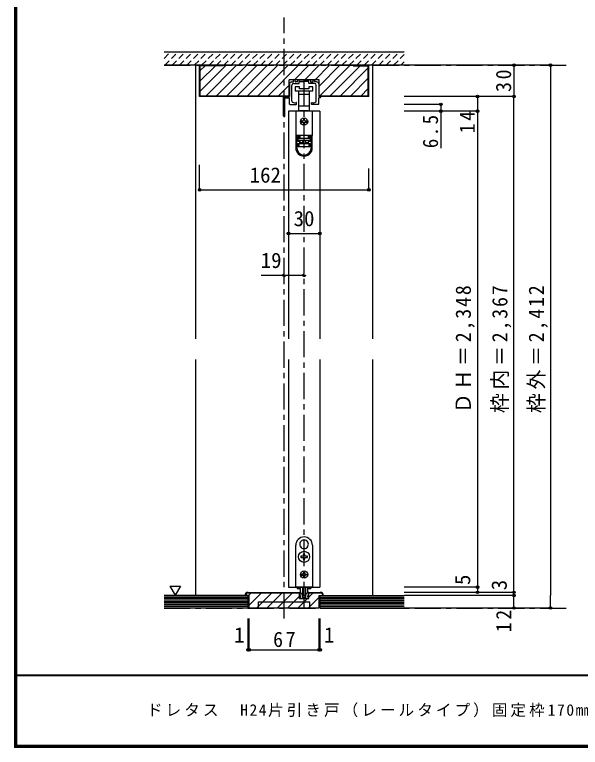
# Model space of a CAD drawing. Units: millimetres at full size, sheet at 1:5; details may follow other scales. Extents: x -973 to 977, y -718 to 696.
# Drawn here: x -973 to -432, y -701 to 0 of the extents above; entities that cross this region are included whole.
import ezdxf
from ezdxf.enums import TextEntityAlignment as Align

# ---------------------------------------------------------------- set-up
doc = ezdxf.new("R2010")
doc.units = ezdxf.units.MM
doc.header["$LTSCALE"] = 5
doc.header["$PDMODE"] = 32
doc.header["$PDSIZE"] = 2.5
doc.linetypes.add('CHAIN1', pattern=[8, 5, -1, 1, -1])
doc.linetypes.add('DASHED1', pattern=[1.8, 1.2, -0.6])
for name, color, linetype in [('0-1_通り芯', 4, 'DASHED1'), ('0-3_仕上げ', 2, 'Continuous'), ('0-4_枠', 3, 'Continuous'), ('0-6_扉', 6, 'Continuous'), ('0-7_金物', 7, 'Continuous'), ('0-A_文字', 7, 'Continuous'), ('0-B_寸法', 7, 'Continuous'), ('0-C_ハッチ', 4, 'DASHED1'), ('F-1_枠', 6, 'Continuous'), ('F-A_文字', 7, 'Continuous')]:
    doc.layers.add(name, color=color, linetype=linetype)
doc.styles.add('ＭＳ ゴシック', font='')
doc.styles.get('ＭＳ ゴシック').set_extended_font_data('MS Gothic')

# ---------------------------------------------------------------- blocks, each defined once
blk = doc.blocks.new('下荷重(戸車)')
at = {"layer": '0-7_金物'}
for p, q in [((8.5, 37.107), (4.5, 37.107)), ((-5.25, 30.107), (0, 30.107)), ((0, 30.107), (5.25, 30.107)), ((5.25, 30.107), (5.25, 33.107)), ((5.25, 18.507), (5.25, 30.107)), ((0, 18.507), (-5.25, 18.507)), ((-5.25, 18.507), (-5.25, 14.107)), ((-5.25, 14.107), (-4, 14.107)), ((-4, 14.107), (-4, 13.807)), ((4, 14.107), (-4, 14.107)), ((5.25, 18.507), (0, 18.507)), ((4, 14.107), (5.25, 14.107)), ((4, 13.807), (4, 14.107)), ((5.25, 14.107), (5.25, 18.507)), ((7.9, 13.807), (-7.9, 13.807)), ((-7.9, 13.807), (-7.9, -9.493)), ((7.9, 13.807), (7.9, -9.493)), ((-1.5, 4.307), (-2.5, 4.307)), ((-2.5, 3.307), (-1.5, 3.307)), ((-0.5, 6.307), (-0.5, 5.307)), ((-0.5, 2.307), (-0.5, 1.307)), ((0.5, 5.307), (0.5, 6.307)), ((0.5, 1.307), (0.5, 2.307)), ((2.5, 4.307), (1.5, 4.307)), ((1.5, 3.307), (2.5, 3.307)), ((7.9, -9.493), (-7.9, -9.493)), ((-7.9, -9.493), (-7.9, -9.593)), ((-6.9, -9.593), (-7.9, -9.593)), ((-7.9, -9.593), (-7.9, -21.293)), ((-4.2, -9.593), (-6.9, -9.593)), ((-6.9, -21.293), (-6.9, -9.593)), ((-6.1, -10.593), (-6.1, -15.293)), ((-6.1, -10.593), (-4.2, -10.593)), ((-5.9, -11.693), (-5.9, -12.193)), ((-4, -11.693), (-5.9, -11.693)), ((-5.9, -12.193), (5.9, -12.193)), ((-5.9, -14.193), (-5.9, -12.193)), ((-4.9, -9.593), (-4.9, -9.493)), ((-4.2, -9.593), (-4.2, -10.593)), ((-4, -11.693), (-4, -9.493)), ((4, -9.493), (4, -11.693)), ((5.9, -11.693), (4, -11.693)), ((6.9, -9.593), (4.2, -9.593)), ((4.2, -10.593), (4.2, -9.593)), ((4.2, -11.593), (4.2, -10.593)), ((4.2, -10.593), (6.1, -10.593)), ((6.1, -11.593), (4.2, -11.593)), ((4.9, -9.493), (4.9, -9.593)), ((5.9, -12.193), (5.9, -11.693)), ((5.9, -12.193), (5.9, -14.193)), ((6.1, -15.293), (6.1, -10.593)), ((6.9, -9.593), (6.9, -21.293)), ((7.9, -9.593), (6.9, -9.593)), ((7.9, -9.493), (7.9, -9.593)), ((7.9, -21.293), (7.9, -9.593)), ((-6.1, -14.293), (-4.2, -14.293)), ((-4.2, -15.293), (-6.1, -15.293)), ((5.9, -14.193), (-5.9, -14.193)), ((-5.9, -17.193), (-4.9, -17.193)), ((-4.9, -17.193), (4.9, -17.193)), ((-4.9, -17.193), (-4.9, -20.193)), ((4.9, -20.193), (-4.9, -20.193)), ((-4.2, -14.293), (-4.2, -15.293)), ((-4.2, -15.293), (-4.2, -17.193)), ((-4, -16.193), (-4, -14.193)), ((-1.5, -14.193), (-1.5, -17.193)), ((1.5, -14.193), (1.5, -17.193)), ((1.5, -16.193), (4, -16.193)), ((6.1, -15.293), (4.2, -15.293)), ((4.2, -17.193), (4.2, -15.293)), ((4.9, -17.193), (5.9, -17.193)), ((5.9, -17.193), (5.9, -20.193))]:
    blk.add_line(p, q, dxfattribs=at)
for points in [[(-8.5, 33.107), (0, 33.107), (8.5, 33.107), (8.5, 37.107)], [(4.5, 37.107), (4.5, 35.107), (-4.5, 35.107), (-4.5, 37.107), (-8.5, 37.107), (-8.5, 33.107)], [(-5.25, 33.107), (-5.25, 30.107), (-5.25, 18.507)], [(-4.2, -10.593), (-4.2, -11.593), (-6.1, -11.593)], [(-4.9, -20.193), (-5.9, -20.193), (-5.9, -17.193)], [(-4, -17.193), (-4, -16.193), (-1.5, -16.193)], [(4, -14.193), (4, -16.193), (4, -17.193)], [(4.2, -15.293), (4.2, -14.293), (6.1, -14.293)], [(5.9, -20.193), (4.9, -20.193), (4.9, -17.193)]]:
    blk.add_lwpolyline(points, dxfattribs=at)
blk.add_circle((0, 3.807), 3.5, dxfattribs=at)
for centre, radius, start, end in [((-2.5, 3.807), 0.5, 90, 180), ((-2.5, 3.807), 0.5, 180, 270), ((-1.5, 5.307), 1, 270, 0), ((-1.5, 2.307), 1, 0, 90), ((0, 6.307), 0.5, 90, 180), ((0, 1.307), 0.5, 180, 270), ((0, 6.307), 0.5, 0, 90), ((0, 1.307), 0.5, 270, 0), ((1.5, 5.307), 1, 180, 270), ((1.5, 2.307), 1, 90, 180), ((2.5, 3.807), 0.5, 0, 90), ((2.5, 3.807), 0.5, 270, 0), ((0, -21.293), 7.9, 180, 0), ((0, -21.293), 6.9, 180, 0)]:
    blk.add_arc(centre, radius, start, end, dxfattribs=at)
blk = doc.blocks.new('03')
at = {"layer": '0-B_寸法'}
for p, q in [((-11.079, 7.476), (-9.529, 7.476)), ((-9.229, 7.776), (-9.229, 9.176)), ((-8.029, 9.476), (-8.929, 9.476)), ((-7.729, 7.776), (-7.729, 9.176)), ((-5.529, 7.476), (-7.429, 7.476)), ((-5.229, 9.176), (-5.229, 7.776)), ((-4.929, 9.476), (6.771, 9.476)), ((-3.729, 6.276), (-3.729, 7.676)), ((-3.429, 7.976), (0.621, 7.976)), ((0.921, 8.276), (0.621, 7.976)), ((0.921, 8.276), (1.221, 7.976)), ((5.271, 7.976), (1.221, 7.976)), ((5.571, 6.276), (5.571, 7.676)), ((7.071, 9.176), (7.071, 7.776)), ((7.371, 7.476), (9.271, 7.476)), ((9.571, 7.776), (9.571, 9.176)), ((9.871, 9.476), (10.771, 9.476)), ((11.071, 7.776), (11.071, 9.176)), ((12.921, 7.476), (11.371, 7.476)), ((-13.079, 5.476), (-13.079, -6.524)), ((-10.679, -11.096), (-10.679, 4.476)), ((-9.229, 5.976), (-4.029, 5.976)), ((11.071, 5.976), (5.871, 5.976)), ((12.521, -11.096), (12.521, 4.476)), ((14.921, 5.476), (14.921, -6.524)), ((-18.179, -6.524), (-13.079, -6.524)), ((16.321, -6.524), (14.921, -6.524)), ((-18.679, -25.124), (-18.679, -7.024)), ((-17.479, -25.124), (-17.479, -8.224)), ((-16.979, -7.724), (-13.079, -7.724)), ((-13.079, -13.724), (-13.079, -7.724)), ((-6.229, -13.724), (-6.229, -12.649)), ((8.071, -13.724), (8.071, -12.649)), ((16.321, -7.724), (14.921, -7.724)), ((14.921, -13.724), (14.921, -7.724)), ((-12.779, -14.024), (-6.529, -14.024)), ((14.621, -14.024), (8.371, -14.024))]:
    blk.add_line(p, q, dxfattribs=at)
for centre, radius, start, end in [((-11.079, 5.476), 2, 90, 180), ((-9.529, 7.776), 0.3, 270, 0), ((-8.929, 9.176), 0.3, 90, 180), ((-8.029, 9.176), 0.3, 0, 90), ((-7.429, 7.776), 0.3, 180, 270), ((-5.529, 7.776), 0.3, 270, 0), ((-4.929, 9.176), 0.3, 90, 180), ((-3.429, 7.676), 0.3, 90, 180), ((5.271, 7.676), 0.3, 0, 90), ((6.771, 9.176), 0.3, 0, 90), ((7.371, 7.776), 0.3, 180, 270), ((9.271, 7.776), 0.3, 270, 0), ((9.871, 9.176), 0.3, 90, 180), ((10.771, 9.176), 0.3, 0, 90), ((11.371, 7.776), 0.3, 180, 270), ((12.921, 5.476), 2, 0, 90), ((-9.229, 4.476), 1.5, 90, 180), ((-4.029, 6.276), 0.3, 270, 0), ((5.871, 6.276), 0.3, 180, 270), ((11.071, 4.476), 1.5, 0, 90), ((-18.179, -7.024), 0.5, 90, 180), ((16.321, -7.124), 0.6, 0, 90), ((-16.979, -8.224), 0.5, 90, 180), ((-12.779, -13.724), 0.3, 180, 270), ((-9.679, -11.096), 1, 180, 243.25632), ((-7.879, -7.524), 5, 243.25632, 284.75682), ((-6.529, -12.649), 0.3, 0, 104.75682), ((-6.529, -13.724), 0.3, 270, 0), ((8.371, -12.649), 0.3, 75.24318, 180), ((8.371, -13.724), 0.3, 180, 270), ((9.721, -7.524), 5, 255.24318, 296.74368), ((11.521, -11.096), 1, 296.74368, 0), ((14.621, -13.724), 0.3, 270, 0), ((16.321, -7.124), 0.6, 270, 0), ((-18.079, -25.124), 0.6, 180, 0)]:
    blk.add_arc(centre, radius, start, end, dxfattribs=at)

msp = doc.modelspace()

# ---------------------------------------------------------------- linework, layer by layer
at = {"layer": '0-1_通り芯', "linetype": 'CHAIN1'}
for p, q in [((-715.18, -577.5), (-715.18, -2.5)), ((-830.18, -48), (-441.18, -48)), ((-696.18, -567.5), (-696.18, -62)), ((-830.18, -567.5), (-441.18, -567.5))]:
    msp.add_line(p, q, dxfattribs=at)
at = {"layer": '0-1_通り芯', "color": 2, "linetype": 'Continuous'}
for p, q in [((-600.18, -35.5), (-830.18, -35.5)), ((-600.18, -48), (-830.18, -48))]:
    msp.add_line(p, q, dxfattribs=at)
at = {"layer": '0-1_通り芯'}
for p, q in [((-830.18, -41.466), (-824.214, -35.5)), ((-829.643, -48), (-817.143, -35.5)), ((-822.572, -48), (-810.072, -35.5)), ((-815.501, -48), (-803.001, -35.5)), ((-808.43, -48), (-795.93, -35.5)), ((-801.359, -48), (-788.859, -35.5)), ((-794.288, -48), (-781.788, -35.5)), ((-787.216, -48), (-774.716, -35.5)), ((-780.145, -48), (-767.645, -35.5)), ((-773.074, -48), (-760.574, -35.5)), ((-766.003, -48), (-753.503, -35.5)), ((-758.932, -48), (-746.432, -35.5)), ((-751.861, -48), (-739.361, -35.5)), ((-744.79, -48), (-732.29, -35.5)), ((-737.719, -48), (-725.219, -35.5)), ((-730.648, -48), (-718.148, -35.5)), ((-723.577, -48), (-711.077, -35.5)), ((-716.506, -48), (-704.006, -35.5)), ((-709.435, -48), (-696.935, -35.5)), ((-702.364, -48), (-689.864, -35.5)), ((-695.293, -48), (-682.793, -35.5)), ((-688.222, -48), (-675.722, -35.5)), ((-681.15, -48), (-668.65, -35.5)), ((-674.079, -48), (-661.579, -35.5)), ((-667.008, -48), (-654.508, -35.5)), ((-659.937, -48), (-647.437, -35.5)), ((-652.866, -48), (-640.366, -35.5)), ((-645.795, -48), (-633.295, -35.5)), ((-638.724, -48), (-626.224, -35.5)), ((-631.653, -48), (-619.153, -35.5)), ((-624.582, -48), (-612.082, -35.5)), ((-617.511, -48), (-605.011, -35.5)), ((-610.44, -48), (-600.18, -37.74)), ((-603.369, -48), (-600.18, -44.812))]:
    msp.add_line(p, q, dxfattribs=at)
at = {"layer": '0-1_通り芯', "linetype": 'Continuous'}
msp.add_line((-737.18, -249), (-696.18, -249), dxfattribs=at)
at = {"layer": '0-1_通り芯', "color": 7}
for p in [(-715.18, -249), (-696.18, -249)]:
    msp.add_point(p, dxfattribs=at)
at = {"layer": '0-3_仕上げ'}
for p, q in [((-749.68, -555.5), (-830.18, -555.5)), ((-749.68, -567.5), (-749.68, -555.5)), ((-680.68, -567.5), (-680.68, -555.5)), ((-680.68, -555.5), (-600.18, -555.5)), ((-749.68, -567.5), (-830.18, -567.5)), ((-680.68, -567.5), (-600.18, -567.5))]:
    msp.add_line(p, q, dxfattribs=at)
at = {"layer": '0-3_仕上げ', "color": 7}
for p, q in [((-749.68, -557), (-830.18, -557)), ((-749.68, -558.5), (-830.18, -558.5)), ((-749.68, -560), (-830.18, -560)), ((-680.68, -557), (-600.18, -557)), ((-680.68, -558.5), (-600.18, -558.5)), ((-680.68, -560), (-600.18, -560)), ((-749.68, -561.5), (-830.18, -561.5)), ((-749.68, -563), (-830.18, -563)), ((-749.68, -564.5), (-830.18, -564.5)), ((-749.68, -566), (-830.18, -566)), ((-680.68, -561.5), (-600.18, -561.5)), ((-680.68, -563), (-600.18, -563)), ((-680.68, -564.5), (-600.18, -564.5)), ((-680.68, -566), (-600.18, -566))]:
    msp.add_line(p, q, dxfattribs=at)
at = {"layer": '0-4_枠', "color": 4}
for p, q in [((-800.18, -48), (-796.18, -48)), ((-800.18, -48), (-800.18, -309.75)), ((-630.18, -48), (-634.18, -48)), ((-630.18, -309.75), (-630.18, -48)), ((-800.18, -329.75), (-800.18, -555.5)), ((-630.18, -555.5), (-630.18, -329.75))]:
    msp.add_line(p, q, dxfattribs=at)
at = {"layer": '0-4_枠'}
for p, q in [((-796.18, -78), (-796.18, -48)), ((-634.18, -48), (-796.18, -48)), ((-795.68, -77.5), (-795.68, -48.5)), ((-649.18, -48.5), (-649.18, -48)), ((-649.18, -48.5), (-634.68, -48.5)), ((-634.68, -77.5), (-634.68, -48.5)), ((-634.18, -78), (-634.18, -48)), ((-710.58, -78), (-710.58, -62)), ((-681.78, -62), (-710.58, -62)), ((-681.78, -78), (-681.78, -62)), ((-710.58, -78), (-796.18, -78)), ((-710.58, -77.5), (-795.68, -77.5)), ((-634.68, -77.5), (-681.78, -77.5)), ((-634.18, -78), (-681.78, -78)), ((-749.68, -552.5), (-700.58, -552.5)), ((-749.68, -553), (-700.58, -553)), ((-700.58, -558.5), (-700.58, -552.5)), ((-691.78, -552.5), (-680.68, -552.5)), ((-691.78, -553), (-680.68, -553)), ((-748.68, -555.5), (-752.68, -555.5)), ((-748.68, -567.5), (-748.68, -555.5)), ((-681.68, -567.5), (-748.68, -567.5)), ((-690.68, -567.5), (-690.68, -561.5))]:
    msp.add_line(p, q, dxfattribs=at)
for points in [[(-773.68, -48), (-773.68, -48.5), (-795.68, -48.5)], [(-700.58, -558.5), (-691.78, -558.5), (-691.78, -552.5)], [(-681.68, -567.5), (-681.68, -555.5), (-677.68, -555.5)], [(-739.68, -567.5), (-739.68, -561.5), (-690.68, -561.5)]]:
    msp.add_lwpolyline(points, dxfattribs=at)
for centre, radius, start, end in [((-749.68, -555.5), 3, 90, 180), ((-749.68, -555.5), 2.5, 90, 180), ((-680.68, -555.5), 3, 0, 90), ((-680.68, -555.5), 2.5, 0, 90)]:
    msp.add_arc(centre, radius, start, end, dxfattribs=at)
at = {"layer": '0-6_扉'}
for p, q in [((-681.18, -92), (-711.18, -92)), ((-711.18, -92), (-711.18, -309.75)), ((-681.18, -92), (-681.18, -309.75)), ((-711.18, -329.75), (-711.18, -547.5)), ((-681.18, -329.75), (-681.18, -547.5)), ((-711.18, -547.5), (-681.18, -547.5))]:
    msp.add_line(p, q, dxfattribs=at)
at = {"layer": '0-7_金物'}
for p, q in [((-696.279, -502.351), (-696.18, -502.45)), ((-696.081, -502.351), (-696.18, -502.45)), ((-704.18, -547.5), (-704.18, -507.5)), ((-699.823, -508.489), (-699.688, -508.525)), ((-699.724, -508.66), (-699.688, -508.525)), ((-692.538, -508.489), (-692.673, -508.525)), ((-692.637, -508.66), (-692.673, -508.525)), ((-688.18, -507.5), (-688.18, -547.5)), ((-698.38, -518), (-699.33, -518)), ((-699.33, -518), (-699.33, -519)), ((-696.68, -515.35), (-696.68, -516.3)), ((-695.68, -515.35), (-696.68, -515.35)), ((-695.68, -516.3), (-695.68, -515.35)), ((-693.03, -518), (-693.98, -518)), ((-693.03, -519), (-693.03, -518)), ((-699.33, -519), (-698.38, -519)), ((-695.68, -521.65), (-695.68, -520.7)), ((-693.98, -519), (-693.03, -519)), ((-697.98, -535), (-698.58, -535)), ((-698.58, -535), (-698.58, -536)), ((-698.58, -536), (-697.98, -536)), ((-696.68, -533.1), (-695.68, -533.1)), ((-696.68, -533.1), (-696.68, -533.7)), ((-696.68, -537.3), (-696.68, -537.9)), ((-695.68, -537.9), (-696.68, -537.9)), ((-695.68, -533.1), (-695.68, -533.7)), ((-695.68, -537.3), (-695.68, -537.9)), ((-694.38, -535), (-693.78, -535)), ((-688.18, -547.5), (-704.18, -547.5)), ((-702.78, -547.5), (-702.78, -548.7)), ((-702.78, -548.7), (-699.648, -548.7)), ((-700.68, -552.5), (-700.137, -552.5)), ((-700.68, -553.5), (-700.68, -552.5)), ((-698.518, -553.912), (-699.784, -552.647)), ((-699.68, -551.921), (-699.68, -547.5)), ((-697.68, -547.5), (-697.68, -555.121)), ((-694.68, -547.5), (-694.68, -555.121)), ((-693.842, -553.912), (-692.577, -552.647)), ((-692.713, -548.7), (-689.58, -548.7)), ((-692.68, -551.921), (-692.68, -547.5)), ((-689.58, -547.5), (-689.58, -548.7)), ((-699.98, -558.5), (-700.466, -557.274)), ((-699.68, -557), (-700.28, -557)), ((-698.88, -558.5), (-699.98, -558.5)), ((-699.68, -557), (-699.68, -555.736)), ((-698.88, -558.5), (-698.68, -558.3)), ((-698.68, -558.3), (-698.48, -558.5)), ((-693.88, -558.5), (-698.48, -558.5)), ((-698.306, -554), (-697.98, -554)), ((-697.78, -556.7), (-697.78, -554.2)), ((-694.98, -555.421), (-697.38, -555.421)), ((-696.18, -557.3), (-695.88, -557)), ((-695.88, -557), (-694.88, -557)), ((-694.58, -556.7), (-694.58, -554.2)), ((-694.055, -554), (-694.38, -554)), ((-693.68, -558.3), (-693.88, -558.5)), ((-693.48, -558.5), (-693.68, -558.3)), ((-693.48, -558.5), (-692.38, -558.5)), ((-692.68, -557), (-692.68, -555.736)), ((-692.68, -557), (-692.08, -557)), ((-692.38, -558.5), (-691.894, -557.274))]:
    msp.add_line(p, q, dxfattribs=at)
for points in [[(-696.68, -520.7), (-696.68, -521.65), (-695.68, -521.65)], [(-693.78, -535), (-693.78, -536), (-694.38, -536)], [(-691.68, -553.5), (-691.68, -552.5), (-692.223, -552.5)], [(-697.48, -557), (-696.48, -557), (-696.18, -557.3)]]:
    msp.add_lwpolyline(points, dxfattribs=at)
for centre, radius in [((-696.18, -518.5), 5.35), ((-696.18, -535.5), 3.5)]:
    msp.add_circle(centre, radius, dxfattribs=at)
for centre, radius, start, end in [((-696.18, -507.5), 8, 0, 180), ((-696.18, -506.5), 4.15, 91.3645, 208.6355), ((-696.18, -506.5), 4.15, 331.3645, 88.6355), ((-696.18, -506.5), 4.15, 211.3645, 328.6355), ((-698.38, -516.3), 1.7, 270, 0), ((-693.98, -516.3), 1.7, 180, 270), ((-698.38, -520.7), 1.7, 0, 90), ((-693.98, -520.7), 1.7, 90, 180), ((-697.98, -533.7), 1.3, 270, 0), ((-697.98, -537.3), 1.3, 0, 90), ((-694.38, -533.7), 1.3, 180, 270), ((-694.38, -537.3), 1.3, 90, 180), ((-702.68, -555.736), 3, 0, 48.19), ((-700.137, -553), 0.5, 45, 90), ((-697.68, -551.921), 2, 180, 264.78409), ((-698.306, -553.7), 0.3, 225, 270), ((-697.88, -554.112), 0.2, 0, 84.78409), ((-694.48, -554.112), 0.2, 95.21591, 180), ((-694.68, -551.921), 2, 275.21591, 0), ((-694.055, -553.7), 0.3, 270, 315), ((-689.68, -555.736), 3, 131.81, 180), ((-692.223, -553), 0.5, 90, 135), ((-700.28, -557.2), 0.2, 90, 201.616), ((-697.98, -554.2), 0.2, 0, 90), ((-697.48, -556.7), 0.3, 180, 270), ((-697.38, -555.121), 0.3, 180, 270), ((-694.98, -555.121), 0.3, 270, 0), ((-694.88, -556.7), 0.3, 270, 0), ((-694.38, -554.2), 0.2, 90, 180), ((-692.08, -557.2), 0.2, 338.384, 90)]:
    msp.add_arc(centre, radius, start, end, dxfattribs=at)
at = {"layer": '0-A_文字'}
msp.add_line((-824.616, -546.686), (-819.616, -555.347), dxfattribs=at)
msp.add_lwpolyline([(-824.616, -546.686), (-814.616, -546.686), (-819.616, -555.347)], dxfattribs=at)
at = {"layer": '0-B_寸法', "color": 4}
for p, q in [((-460.18, -48), (-600.18, -48)), ((-495.18, -48), (-495.18, -78)), ((-460.18, -48), (-460.18, -555.5)), ((-495.18, -78), (-600.18, -78)), ((-530.18, -78), (-530.18, -92)), ((-495.18, -567.5), (-495.18, -78)), ((-565.18, -85.5), (-600.18, -85.5)), ((-565.18, -85.5), (-565.18, -127.53)), ((-530.18, -92), (-600.18, -92)), ((-530.18, -92), (-530.18, -547.5)), ((-796.18, -167.304), (-796.18, -143.246)), ((-634.18, -167.304), (-634.18, -146.746)), ((-796.18, -167.304), (-634.18, -167.304)), ((-711.18, -209), (-681.18, -209)), ((-530.18, -547.5), (-600.18, -547.5)), ((-495.18, -552.5), (-600.18, -552.5)), ((-530.18, -547.5), (-530.18, -552.5)), ((-495.18, -555.5), (-600.18, -555.5)), ((-460.18, -567.5), (-460.18, -555.5)), ((-460.18, -567.5), (-600.18, -567.5)), ((-749.68, -607.5), (-749.68, -577.5)), ((-748.68, -607.5), (-748.68, -577.5)), ((-681.68, -607.5), (-681.68, -577.5)), ((-680.68, -607.5), (-680.68, -577.5)), ((-749.68, -607.5), (-748.68, -607.5)), ((-748.68, -607.5), (-681.68, -607.5)), ((-681.68, -607.5), (-680.68, -607.5))]:
    msp.add_line(p, q, dxfattribs=at)
at = {"layer": '0-B_寸法'}
for p in [(-495.18, -48), (-460.18, -48), (-530.18, -78), (-495.18, -78), (-565.18, -85.5), (-565.18, -92), (-530.18, -92), (-796.18, -167.304), (-634.18, -167.304), (-711.18, -209), (-681.18, -209), (-530.18, -547.5), (-530.18, -552.5), (-495.18, -552.5), (-495.18, -555.5), (-495.18, -567.5), (-460.18, -567.5), (-749.68, -607.5), (-748.68, -607.5), (-681.68, -607.5), (-680.68, -607.5)]:
    msp.add_point(p, dxfattribs=at)
at = {"layer": '0-C_ハッチ', "linetype": 'Continuous'}
for p, q in [((-795.68, -72.986), (-770.694, -48)), ((-795.68, -63.087), (-781.094, -48.5)), ((-795.68, -53.187), (-790.993, -48.5)), ((-790.295, -77.5), (-760.795, -48)), ((-780.395, -77.5), (-750.895, -48)), ((-770.496, -77.5), (-740.996, -48)), ((-731.096, -48), (-760.596, -77.5)), ((-721.197, -48), (-750.697, -77.5)), ((-740.797, -77.5), (-711.297, -48)), ((-730.898, -77.5), (-701.398, -48)), ((-705.498, -62), (-691.498, -48)), ((-695.599, -62), (-681.599, -48)), ((-685.699, -62), (-671.699, -48)), ((-681.78, -67.98), (-661.8, -48)), ((-681.4, -77.5), (-651.9, -48)), ((-671.501, -77.5), (-642.501, -48.5)), ((-661.601, -77.5), (-634.68, -50.579)), ((-651.702, -77.5), (-634.68, -60.478)), ((-720.998, -77.5), (-710.58, -67.082)), ((-711.099, -77.5), (-710.58, -76.981)), ((-641.802, -77.5), (-634.68, -70.378)), ((-749.416, -555.5), (-746.915, -553)), ((-748.68, -564.664), (-737.016, -553)), ((-741.617, -567.5), (-727.116, -553)), ((-731.717, -567.5), (-717.217, -553)), ((-721.818, -567.5), (-707.318, -553)), ((-691.78, -557.262), (-687.519, -553)), ((-711.918, -567.5), (-700.58, -556.162)), ((-702.019, -567.5), (-693.019, -558.5)), ((-692.119, -567.5), (-681.68, -557.061))]:
    msp.add_line(p, q, dxfattribs=at)
at = {"layer": 'F-1_枠'}
for p, q in [((-973.347, 695.833), (-973.347, -700.833)), ((-972.514, 695.833), (-972.514, -700.833)), ((-971.68, 695.833), (-971.68, -700.833)), ((976.653, -631.667), (-973.347, -631.667)), ((976.653, -632.5), (-973.347, -632.5)), ((976.653, -699.167), (-973.347, -699.167)), ((976.653, -700), (-973.347, -700)), ((976.653, -700.833), (-973.347, -700.833))]:
    msp.add_line(p, q, dxfattribs=at)

# ---------------------------------------------------------------- block references
at = {"layer": '0-7_金物'}
for name, p in [('03', (-697.101, -71.476)), ('下荷重(戸車)', (-696.18, -105.807))]:
    msp.add_blockref(name, p, dxfattribs=at)

# ---------------------------------------------------------------- texts
at = {"layer": '0-1_通り芯', "color": 7, "style": 'ＭＳ ゴシック'}
msp.add_text('19', height=14.66, dxfattribs=at).set_placement((-737.68, -246.5), align=Align.BOTTOM_LEFT)
at = {"layer": '0-B_寸法', "style": 'ＭＳ ゴシック'}
for s, p in [('162', (-748.275, -164.804)), ('30', (-706.18, -206.5)), ('1', (-763.18, -605)), ('1', (-677.18, -605))]:
    msp.add_text(s, height=14.66, dxfattribs=at).set_placement(p, align=Align.BOTTOM_LEFT)
for s, p in [('5', (-532.68, -545.5)), ('3', (-497.68, -550.5))]:
    msp.add_text(s, height=14.66, rotation=90, dxfattribs=at).set_placement(p, align=Align.BOTTOM_LEFT)
at = {"layer": '0-B_寸法', "char_height": 14.66, "attachment_point": 7, "rotation": 90, "style": 'ＭＳ ゴシック'}
for s, insert in [('\\T1.27;\\W0.95;30', (-497.68, -73.625)), ('\\T1.27;\\W0.9;6.5', (-567.68, -127.383)), ('\\T1.27;\\W0.95;14', (-532.68, -113.25)), ('\\T1.19;\\W0.95;ＤＨ＝2,348', (-532.68, -381)), ('\\T1.19;\\W0.95;枠内＝2,367', (-497.68, -381)), ('\\T1.19;\\W0.95;枠外＝2,412', (-462.68, -381)), ('\\T1.27;\\W0.95;12', (-497.68, -590.75))]:
    msp.add_mtext(s, dxfattribs=dict(at, insert=insert))
at = {"layer": '0-B_寸法', "insert": (-725.805, -605), "char_height": 14.66, "attachment_point": 7, "style": 'ＭＳ ゴシック'}
msp.add_mtext('\\T1.27;\\W0.95;67', dxfattribs=at)
at = {"layer": 'F-A_文字', "insert": (-846.68, -673.333), "char_height": 11, "attachment_point": 7, "style": 'ＭＳ ゴシック'}
msp.add_mtext('\\T1.19;ドレタス\u3000H24片引き戸（レールタイプ）固定枠170㎜幅\u30003方枠＋敷居Q型／床直付けレール', dxfattribs=at)

doc.saveas('drawing.dxf')
